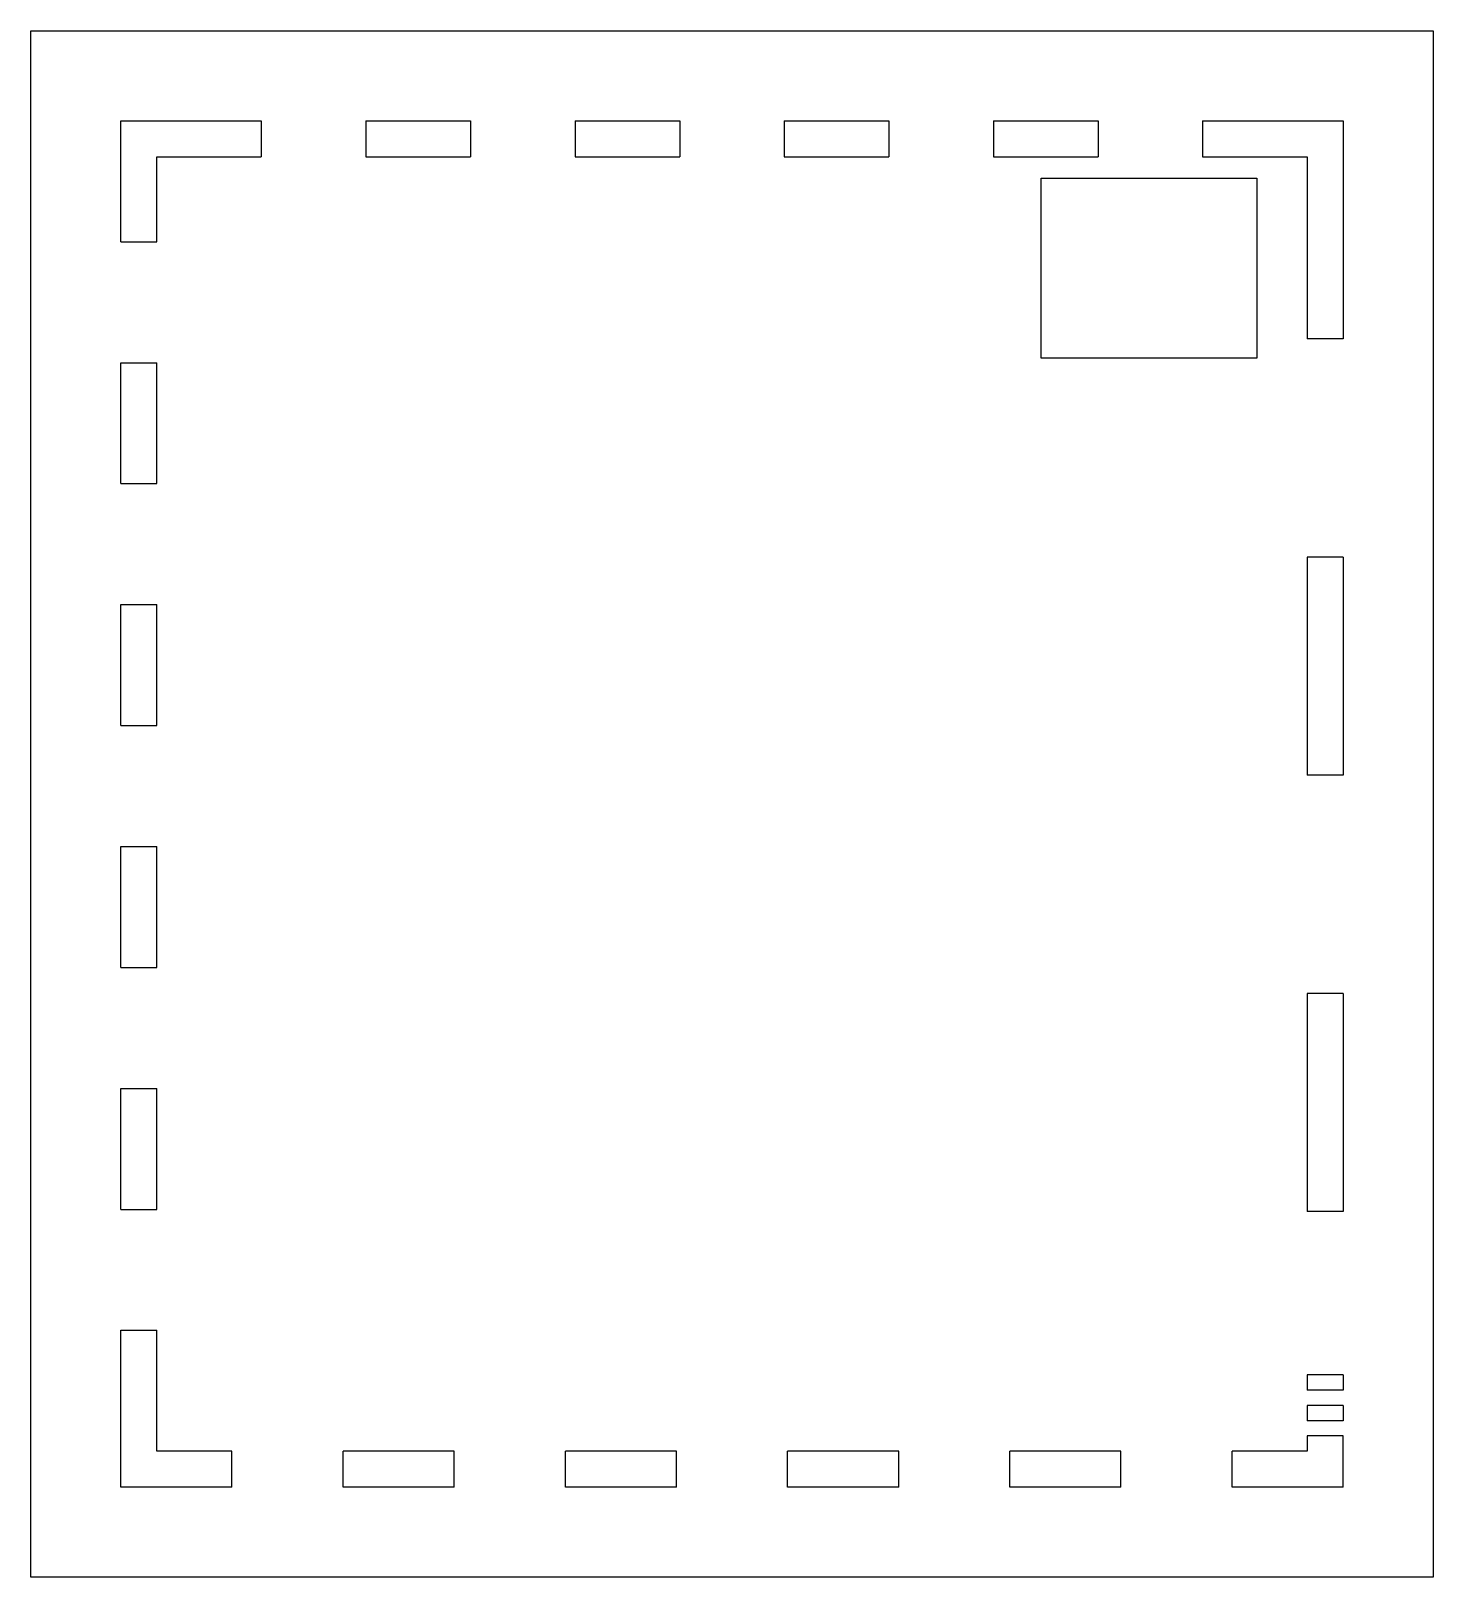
# Model space of a CAD drawing. Extents: x 20 to 215, y 61 to 276.
import ezdxf

# ---------------------------------------------------------------- set-up
doc = ezdxf.new("R2010")
doc.units = 0
doc.header["$LTSCALE"] = 12.7
doc.header["$MEASUREMENT"] = 0
doc.layers.add('VISIBLE', color=7, linetype='CONTINUOUS')

msp = doc.modelspace()

# ---------------------------------------------------------------- linework, layer by layer
at = {"layer": 'VISIBLE'}
for p, q in [((20.37, 60.63), (20.37, 275.63)), ((20.37, 275.63), (215.37, 275.63)), ((215.37, 275.63), (215.37, 60.63)), ((32.87, 263.13), (52.41, 263.13)), ((32.87, 246.31), (32.87, 263.13)), ((52.41, 263.13), (52.41, 258.13)), ((66.96, 263.13), (81.5, 263.13)), ((66.96, 263.13), (66.96, 258.13)), ((81.5, 263.13), (81.5, 258.13)), ((96.05, 263.13), (110.6, 263.13)), ((96.05, 263.13), (96.05, 258.13)), ((110.6, 263.13), (110.6, 258.13)), ((125.14, 263.13), (139.69, 263.13)), ((125.14, 263.13), (125.14, 258.13)), ((139.69, 263.13), (139.69, 258.13)), ((154.23, 263.13), (168.78, 263.13)), ((154.23, 263.13), (154.23, 258.13)), ((168.78, 263.13), (168.78, 258.13)), ((183.32, 263.13), (183.32, 258.13)), ((183.32, 263.13), (202.87, 263.13)), ((202.87, 263.13), (202.87, 232.79)), ((37.87, 246.31), (37.87, 258.13)), ((37.87, 258.13), (52.41, 258.13)), ((66.96, 258.13), (81.5, 258.13)), ((96.05, 258.13), (110.6, 258.13)), ((125.14, 258.13), (139.69, 258.13)), ((154.23, 258.13), (168.78, 258.13)), ((183.32, 258.13), (197.87, 258.13)), ((197.87, 258.13), (197.87, 232.79)), ((160.87, 255.13), (190.87, 255.13)), ((160.87, 230.13), (160.87, 255.13)), ((190.87, 255.13), (190.87, 230.13)), ((32.87, 246.31), (37.87, 246.31)), ((202.87, 232.79), (197.87, 232.79)), ((190.87, 230.13), (160.87, 230.13)), ((32.87, 229.49), (37.87, 229.49)), ((32.87, 212.67), (32.87, 229.49)), ((37.87, 212.67), (37.87, 229.49)), ((32.87, 212.67), (37.87, 212.67)), ((197.87, 202.45), (197.87, 172.12)), ((202.87, 202.45), (197.87, 202.45)), ((202.87, 202.45), (202.87, 172.12)), ((32.87, 195.85), (37.87, 195.85)), ((32.87, 179.03), (32.87, 195.85)), ((37.87, 179.03), (37.87, 195.85)), ((32.87, 179.03), (37.87, 179.03)), ((202.87, 172.12), (197.87, 172.12)), ((32.87, 162.22), (37.87, 162.22)), ((32.87, 145.4), (32.87, 162.22)), ((37.87, 145.4), (37.87, 162.22)), ((32.87, 145.4), (37.87, 145.4)), ((197.87, 141.78), (197.87, 111.45)), ((202.87, 141.78), (197.87, 141.78)), ((202.87, 141.78), (202.87, 111.45)), ((32.87, 128.58), (37.87, 128.58)), ((32.87, 111.76), (32.87, 128.58)), ((37.87, 111.76), (37.87, 128.58)), ((32.87, 111.76), (37.87, 111.76)), ((202.87, 111.45), (197.87, 111.45)), ((32.87, 94.94), (37.87, 94.94)), ((32.87, 73.13), (32.87, 94.94)), ((37.87, 78.13), (37.87, 94.94)), ((197.87, 88.73), (197.87, 86.61)), ((202.87, 88.73), (197.87, 88.73)), ((202.87, 88.73), (202.87, 86.61)), ((202.87, 86.61), (197.87, 86.61)), ((197.87, 84.49), (197.87, 82.37)), ((202.87, 84.49), (197.87, 84.49)), ((202.87, 84.49), (202.87, 82.37)), ((202.87, 82.37), (197.87, 82.37)), ((197.87, 80.25), (197.87, 78.13)), ((202.87, 80.25), (197.87, 80.25)), ((202.87, 73.13), (202.87, 80.25)), ((48.32, 78.13), (37.87, 78.13)), ((48.32, 73.13), (48.32, 78.13)), ((79.23, 78.13), (63.78, 78.13)), ((63.78, 73.13), (63.78, 78.13)), ((79.23, 73.13), (79.23, 78.13)), ((110.14, 78.13), (94.69, 78.13)), ((94.69, 73.13), (94.69, 78.13)), ((110.14, 73.13), (110.14, 78.13)), ((141.05, 78.13), (125.6, 78.13)), ((125.6, 73.13), (125.6, 78.13)), ((141.05, 73.13), (141.05, 78.13)), ((171.96, 78.13), (156.5, 78.13)), ((156.5, 73.13), (156.5, 78.13)), ((171.96, 73.13), (171.96, 78.13)), ((197.87, 78.13), (187.41, 78.13)), ((187.41, 73.13), (187.41, 78.13)), ((48.32, 73.13), (32.87, 73.13)), ((79.23, 73.13), (63.78, 73.13)), ((110.14, 73.13), (94.69, 73.13)), ((141.05, 73.13), (125.6, 73.13)), ((171.96, 73.13), (156.5, 73.13)), ((202.87, 73.13), (187.41, 73.13)), ((215.37, 60.63), (20.37, 60.63))]:
    msp.add_line(p, q, dxfattribs=at)

doc.saveas('drawing.dxf')
